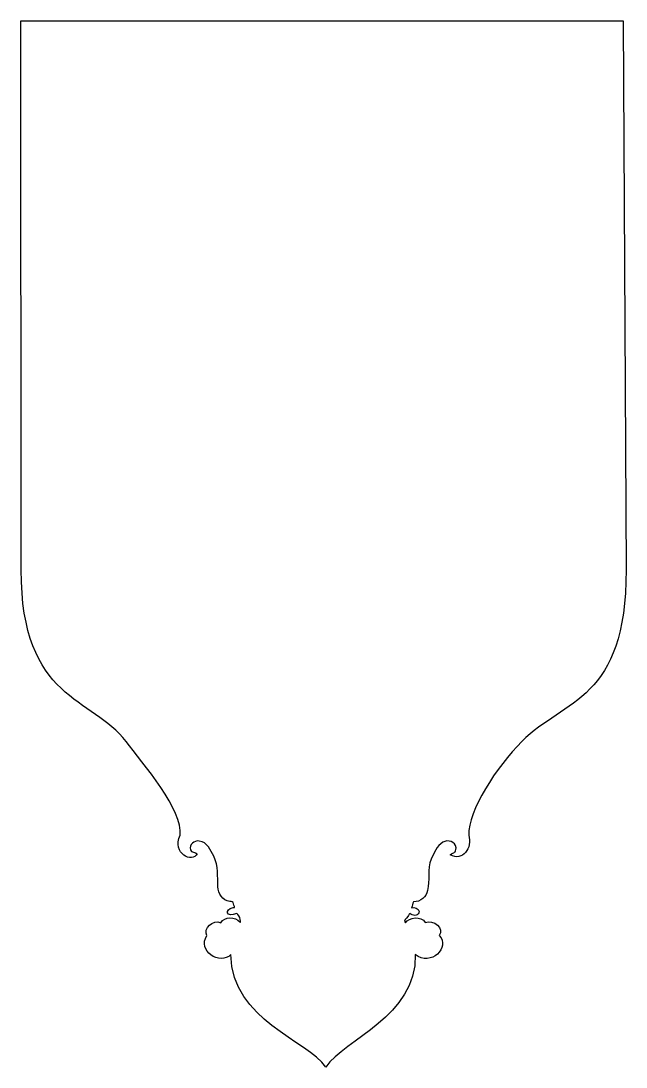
# Model space of a CAD drawing. Header units: centimetres. Extents: x -4.5 to 1.6, y -3.8 to 6.8.
import ezdxf

# ---------------------------------------------------------------- set-up
doc = ezdxf.new("R2010")
doc.units = ezdxf.units.CM
doc.header["$MEASUREMENT"] = 0
doc.layers.add('Layer 1', color=7, linetype='Continuous')

msp = doc.modelspace()

# ---------------------------------------------------------------- linework, layer by layer
at = {"layer": 'Layer 1', "color": 21}
msp.add_open_spline([(-4.53125, 6.81979), (-4.53125, 6.81979), (-4.52843, 1.27157), (-4.52843, 1.27157), (-4.52843, 1.27157), (-4.52843, -0.05135), (-3.80897, -0.01389), (-3.46903, -0.46143), (-3.46903, -0.46143), (-3.30586, -0.67624), (-2.88172, -1.17018), (-2.92368, -1.40814), (-2.92368, -1.40814), (-3.00819, -1.59612), (-2.7967, -1.69375), (-2.75087, -1.595), (-2.75087, -1.595), (-2.76991, -1.57777), (-2.81041, -1.58571), (-2.81784, -1.55449), (-2.81784, -1.55449), (-2.83031, -1.50426), (-2.7843, -1.4588), (-2.72937, -1.46767), (-2.72937, -1.46767), (-2.64628, -1.47644), (-2.61512, -1.56111), (-2.58302, -1.62146), (-2.58302, -1.62146), (-2.53465, -1.71823), (-2.54769, -1.82718), (-2.54085, -1.93069), (-2.54085, -1.93069), (-2.53615, -1.99529), (-2.49837, -2.0686), (-2.42179, -2.07786), (-2.42179, -2.07786), (-2.40328, -2.08106), (-2.38241, -2.0776), (-2.38458, -2.10101), (-2.38458, -2.10101), (-2.38602, -2.11566), (-2.35684, -2.14779), (-2.38623, -2.13987), (-2.38623, -2.13987), (-2.47933, -2.16012), (-2.4583, -2.2438), (-2.35068, -2.1994), (-2.35068, -2.1994), (-2.31546, -2.21331), (-2.30177, -2.31655), (-2.31926, -2.28208), (-2.31926, -2.28208), (-2.36793, -2.23118), (-2.474, -2.22651), (-2.51108, -2.29283), (-2.51108, -2.29283), (-2.59169, -2.2533), (-2.69191, -2.35612), (-2.65247, -2.42347), (-2.65247, -2.42347), (-2.7564, -2.57526), (-2.51976, -2.72619), (-2.41021, -2.61529), (-2.41021, -2.61529), (-2.39398, -3.28286), (-1.63825, -3.48192), (-1.45027, -3.75134), (-1.45027, -3.75134), (-1.26234, -3.47287), (-0.53288, -3.2386), (-0.54738, -2.61446), (-0.54738, -2.61446), (-0.38965, -2.73962), (-0.18994, -2.53998), (-0.30429, -2.42346), (-0.30429, -2.42346), (-0.24836, -2.3509), (-0.36488, -2.25368), (-0.4465, -2.29117), (-0.4465, -2.29117), (-0.48687, -2.21918), (-0.60754, -2.23545), (-0.64742, -2.29448), (-0.64742, -2.29448), (-0.67207, -2.26844), (-0.63249, -2.25221), (-0.62262, -2.22916), (-0.62262, -2.22916), (-0.61163, -2.21816), (-0.60952, -2.18652), (-0.5912, -2.20684), (-0.5912, -2.20684), (-0.56324, -2.22921), (-0.50844, -2.22025), (-0.50852, -2.18038), (-0.50852, -2.18038), (-0.51127, -2.14759), (-0.55548, -2.13555), (-0.58541, -2.14152), (-0.58541, -2.14152), (-0.57657, -2.12275), (-0.57344, -2.09699), (-0.56474, -2.08116), (-0.56474, -2.08116), (-0.49365, -2.08293), (-0.43307, -2.03183), (-0.42253, -1.96789), (-0.42253, -1.96789), (-0.39898, -1.86331), (-0.42841, -1.75079), (-0.38532, -1.64956), (-0.38532, -1.64956), (-0.35729, -1.58849), (-0.33121, -1.51687), (-0.26874, -1.47923), (-0.26874, -1.47923), (-0.21899, -1.44884), (-0.13886, -1.47492), (-0.13562, -1.53463), (-0.13562, -1.53463), (-0.13803, -1.59429), (-0.1552, -1.57525), (-0.1935, -1.60656), (-0.1935, -1.60656), (-0.07069, -1.67968), (0.03479, -1.53344), (-0.00746, -1.40812), (-0.00746, -1.40812), (-0.01549, -1.16449), (0.27168, -0.71896), (0.52997, -0.46141), (0.52997, -0.46141), (0.96144, -0.03117), (1.58264, -0.05133), (1.58264, 1.27159), (1.58264, 1.27159), (1.58264, 1.27159), (1.55417, 6.81979), (1.55417, 6.81979), (1.55417, 6.81979), (1.55417, 6.81979), (-4.53125, 6.81979), (-4.53125, 6.81979)], degree=3, knots=[0, 0, 0, 0, 0.02702703, 0.02702703, 0.02702703, 0.02702703, 0.05405405, 0.05405405, 0.05405405, 0.05405405, 0.08108108, 0.08108108, 0.08108108, 0.08108108, 0.10810811, 0.10810811, 0.10810811, 0.10810811, 0.13513514, 0.13513514, 0.13513514, 0.13513514, 0.16216216, 0.16216216, 0.16216216, 0.16216216, 0.18918919, 0.18918919, 0.18918919, 0.18918919, 0.21621622, 0.21621622, 0.21621622, 0.21621622, 0.24324324, 0.24324324, 0.24324324, 0.24324324, 0.27027027, 0.27027027, 0.27027027, 0.27027027, 0.2972973, 0.2972973, 0.2972973, 0.2972973, 0.32432432, 0.32432432, 0.32432432, 0.32432432, 0.35135135, 0.35135135, 0.35135135, 0.35135135, 0.37837838, 0.37837838, 0.37837838, 0.37837838, 0.40540541, 0.40540541, 0.40540541, 0.40540541, 0.43243243, 0.43243243, 0.43243243, 0.43243243, 0.45945946, 0.45945946, 0.45945946, 0.45945946, 0.48648649, 0.48648649, 0.48648649, 0.48648649, 0.51351351, 0.51351351, 0.51351351, 0.51351351, 0.54054054, 0.54054054, 0.54054054, 0.54054054, 0.56756757, 0.56756757, 0.56756757, 0.56756757, 0.59459459, 0.59459459, 0.59459459, 0.59459459, 0.62162162, 0.62162162, 0.62162162, 0.62162162, 0.64864865, 0.64864865, 0.64864865, 0.64864865, 0.67567568, 0.67567568, 0.67567568, 0.67567568, 0.7027027, 0.7027027, 0.7027027, 0.7027027, 0.72972973, 0.72972973, 0.72972973, 0.72972973, 0.75675676, 0.75675676, 0.75675676, 0.75675676, 0.78378378, 0.78378378, 0.78378378, 0.78378378, 0.81081081, 0.81081081, 0.81081081, 0.81081081, 0.83783784, 0.83783784, 0.83783784, 0.83783784, 0.86486486, 0.86486486, 0.86486486, 0.86486486, 0.89189189, 0.89189189, 0.89189189, 0.89189189, 0.91891892, 0.91891892, 0.91891892, 0.91891892, 0.94594595, 0.94594595, 0.94594595, 0.94594595, 1, 1, 1, 1], dxfattribs=at)

doc.saveas('drawing.dxf')
